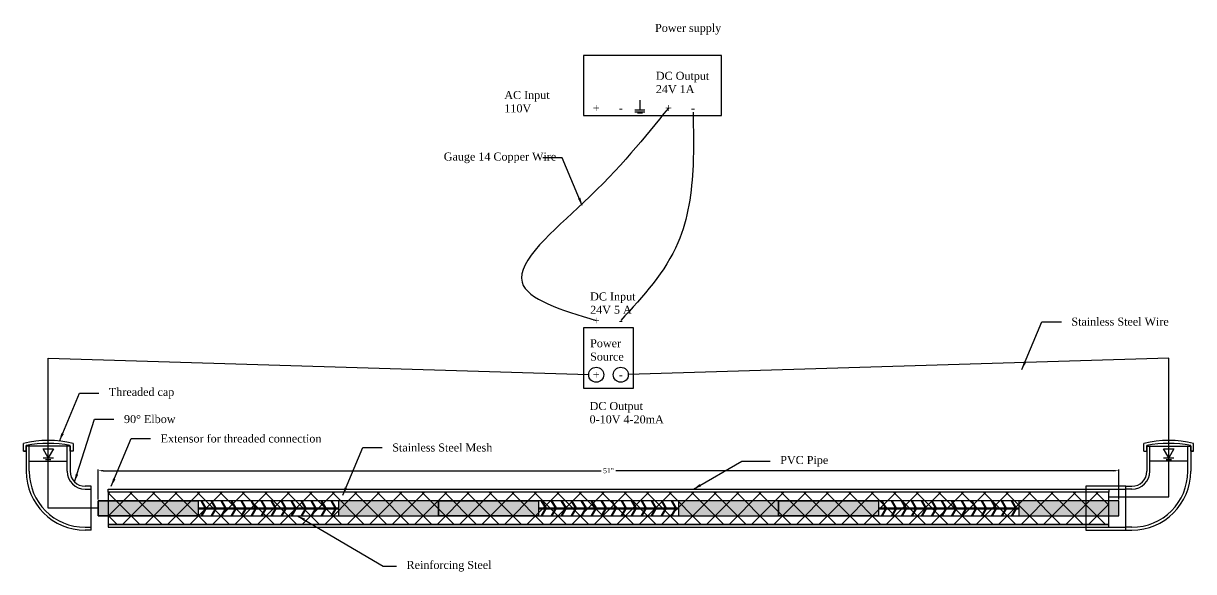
# Model space of a CAD drawing. Header units: metres. Extents: x -35 to 1129, y -141 to 51.
# Drawn here: x 312.5 to 370.9, y -39.8 to -12.5 of the extents above; entities that cross this region are included whole.
import ezdxf

# ---------------------------------------------------------------- set-up
doc = ezdxf.new("R2010")
doc.units = ezdxf.units.M
for name, color, linetype in [('L01', 1, 'Continuous'), ('L02', 2, 'Continuous'), ('L03', 3, 'Continuous'), ('L04', 4, 'Continuous'), ('L05', 5, 'Continuous')]:
    doc.layers.add(name, color=color, linetype=linetype)
doc.styles.add('TNR', font='times.ttf')
doc.linetypes.add('ZIGZAG', pattern='A,0.00254,-5.08,[131,ltypeshp.shx,S=5.08,R=0,X=-5.08,Y=0],-10.16,[131,ltypeshp.shx,S=5.08,R=180,X=5.08,Y=0],-5.08', length=20.32254)
doc.dimstyles.new('Annnotation_01', dxfattribs={"dimtxt": 1, "dimasz": 1, "dimexe": 0.25, "dimexo": 0.25, "dimgap": 0.5, "dimtad": 0, "dimtih": 1, "dimtoh": 1, "dimdec": 4, "dimzin": 0, "dimdsep": 46, "dimtxsty": 'TNR', "dimcen": 0.25, "dimadec": 0, "dimazin": 0, "dimtfac": 1, "dimtdec": 4, "dimtofl": 0, "dimtmove": 0, "dimatfit": 3, "dimfxl": 1, "dimtolj": 1, "dimtzin": 0, "dimarcsym": 0})
doc.dimstyles.new('Annnotation_02', dxfattribs={"dimtxt": 0.25, "dimasz": 0.25, "dimexe": 0.0625, "dimexo": 0.0625, "dimgap": 0.125, "dimtad": 0, "dimtih": 1, "dimtoh": 1, "dimdec": 4, "dimzin": 0, "dimdsep": 46, "dimtxsty": 'TNR', "dimcen": 0.0625, "dimclrd": 1, "dimclre": 1, "dimclrt": 3, "dimazin": 0, "dimtfac": 1, "dimtdec": 4, "dimtofl": 0, "dimtmove": 0, "dimatfit": 3, "dimfxl": 1, "dimtfillclr": 1, "dimtolj": 1, "dimtzin": 0, "dimarcsym": 0})

# ---------------------------------------------------------------- blocks, each defined once
blk = doc.blocks.new('*D78')
at = {"color": 1, "lineweight": -2, "transparency": 16777216}
for p, q in [((316.21, -36.245), (316.21, -34.745)), ((316.46, -34.807), (341.346, -34.807)), ((366.96, -34.807), (342.074, -34.807)), ((367.21, -36.245), (367.21, -34.745))]:
    blk.add_line(p, q, dxfattribs=at)
at = {"color": 1, "transparency": 16777216}
for points in [[(316.46, -34.765), (316.46, -34.849), (316.21, -34.807)], [(366.96, -34.765), (366.96, -34.849), (367.21, -34.807)]]:
    blk.add_solid(points, dxfattribs=at)
at = {"layer": 'Defpoints', "color": 0, "transparency": 16777216}
for p in [(367.21, -34.807), (316.21, -36.307), (367.21, -36.307)]:
    blk.add_point(p, dxfattribs=at)
at = {"color": 3, "transparency": 16777216, "insert": (341.71, -34.807), "char_height": 0.25, "attachment_point": 5, "style": 'TNR'}
blk.add_mtext('\\A1;51"', dxfattribs=at)

msp = doc.modelspace()

# ---------------------------------------------------------------- hatches: boundary and pattern name
at = {"layer": 'L01'}
h = msp.add_hatch(dxfattribs=at)
h.set_pattern_fill('ANSI37', color=256, scale=0.25, angle=90)
h.set_pattern_definition([(135, (321.7816, 1.6671), (-0.561266, -0.561266), []), (225, (321.7816, 1.6671), (0.561266, -0.561266), [])])
h.paths.add_polyline_path([(366.70979, -37.48708), (366.70979, -35.87708), (316.70979, -35.87708), (316.70979, -37.48708)])
at = {"layer": 'L05'}
h = msp.add_hatch(color=251, dxfattribs=at)
h.dxf.hatch_style = 1
h.paths.add_polyline_path([(321.20979, -37.05708), (321.20979, -36.30708), (316.20979, -36.30708), (316.20979, -37.05708)])
h = msp.add_hatch(color=251, dxfattribs=at)
h.dxf.hatch_style = 1
h.paths.add_polyline_path([(333.20979, -37.05708), (333.20979, -36.30708), (328.20979, -36.30708), (328.20979, -37.05708)])
h = msp.add_hatch(color=251, dxfattribs=at)
h.dxf.hatch_style = 1
h.paths.add_polyline_path([(338.20979, -37.05708), (338.20979, -36.30708), (333.20979, -36.30708), (333.20979, -37.05708)])
h = msp.add_hatch(color=251, dxfattribs=at)
h.dxf.hatch_style = 1
h.paths.add_polyline_path([(350.20979, -37.05708), (350.20979, -36.30708), (345.20979, -36.30708), (345.20979, -37.05708)])
h = msp.add_hatch(color=251, dxfattribs=at)
h.dxf.hatch_style = 1
h.paths.add_polyline_path([(355.20979, -37.05708), (355.20979, -36.30708), (350.20979, -36.30708), (350.20979, -37.05708)])
h = msp.add_hatch(color=251, dxfattribs=at)
h.dxf.hatch_style = 1
h.paths.add_polyline_path([(367.20979, -37.05708), (367.20979, -36.30708), (362.20979, -36.30708), (362.20979, -37.05708)])

# ---------------------------------------------------------------- linework, layer by layer
at = {"layer": 'L01'}
for p, q in [((321.20979, -36.65708), (328.20979, -36.65708)), ((321.20979, -36.70708), (328.20979, -36.70708)), ((321.33479, -36.30708), (321.53686, -36.65708)), ((321.34729, -37.05708), (321.54936, -36.70708)), ((321.38479, -36.30708), (321.58686, -36.65708)), ((321.39729, -37.05708), (321.59936, -36.70708)), ((321.83479, -36.30708), (322.03686, -36.65708)), ((321.84729, -37.05708), (322.04936, -36.70708)), ((321.88479, -36.30708), (322.08686, -36.65708)), ((321.89729, -37.05708), (322.09936, -36.70708)), ((322.33479, -36.30708), (322.53686, -36.65708)), ((322.34729, -37.05708), (322.54936, -36.70708)), ((322.38479, -36.30708), (322.58686, -36.65708)), ((322.39729, -37.05708), (322.59936, -36.70708)), ((322.83479, -36.30708), (323.03686, -36.65708)), ((322.84729, -37.05708), (323.04936, -36.70708)), ((322.88479, -36.30708), (323.08686, -36.65708)), ((322.89729, -37.05708), (323.09936, -36.70708)), ((323.33479, -36.30708), (323.53686, -36.65708)), ((323.34729, -37.05708), (323.54936, -36.70708)), ((323.38479, -36.30708), (323.58686, -36.65708)), ((323.39729, -37.05708), (323.59936, -36.70708)), ((323.83479, -36.30708), (324.03686, -36.65708)), ((323.84729, -37.05708), (324.04936, -36.70708)), ((323.88479, -36.30708), (324.08686, -36.65708)), ((323.89729, -37.05708), (324.09936, -36.70708)), ((324.33479, -36.30708), (324.53686, -36.65708)), ((324.34729, -37.05708), (324.54936, -36.70708)), ((324.38479, -36.30708), (324.58686, -36.65708)), ((324.39729, -37.05708), (324.59936, -36.70708)), ((324.83479, -36.30708), (325.03686, -36.65708)), ((324.84729, -37.05708), (325.04936, -36.70708)), ((324.88479, -36.30708), (325.08686, -36.65708)), ((324.89729, -37.05708), (325.09936, -36.70708)), ((325.33479, -36.30708), (325.53686, -36.65708)), ((325.34729, -37.05708), (325.54936, -36.70708)), ((325.38479, -36.30708), (325.58686, -36.65708)), ((325.39729, -37.05708), (325.59936, -36.70708)), ((325.83479, -36.30708), (326.03686, -36.65708)), ((325.84729, -37.05708), (326.04936, -36.70708)), ((325.88479, -36.30708), (326.08686, -36.65708)), ((325.89729, -37.05708), (326.09936, -36.70708)), ((326.33479, -36.30708), (326.53686, -36.65708)), ((326.34729, -37.05708), (326.54936, -36.70708)), ((326.38479, -36.30708), (326.58686, -36.65708)), ((326.39729, -37.05708), (326.59936, -36.70708)), ((326.83479, -36.30708), (327.03686, -36.65708)), ((326.84729, -37.05708), (327.04936, -36.70708)), ((326.88479, -36.30708), (327.08686, -36.65708)), ((326.89729, -37.05708), (327.09936, -36.70708)), ((327.33479, -36.30708), (327.53686, -36.65708)), ((327.34729, -37.05708), (327.54936, -36.70708)), ((327.38479, -36.30708), (327.58686, -36.65708)), ((327.39729, -37.05708), (327.59936, -36.70708)), ((327.83479, -36.30708), (328.03686, -36.65708)), ((327.84729, -37.05708), (328.04936, -36.70708)), ((327.88479, -36.30708), (328.08686, -36.65708)), ((327.89729, -37.05708), (328.09936, -36.70708)), ((338.20979, -36.65708), (345.20979, -36.65708)), ((338.20979, -36.70708), (345.20979, -36.70708)), ((338.33479, -36.30708), (338.53686, -36.65708)), ((338.34729, -37.05708), (338.54936, -36.70708)), ((338.38479, -36.30708), (338.58686, -36.65708)), ((338.39729, -37.05708), (338.59936, -36.70708)), ((338.83479, -36.30708), (339.03686, -36.65708)), ((338.84729, -37.05708), (339.04936, -36.70708)), ((338.88479, -36.30708), (339.08686, -36.65708)), ((338.89729, -37.05708), (339.09936, -36.70708)), ((339.33479, -36.30708), (339.53686, -36.65708)), ((339.34729, -37.05708), (339.54936, -36.70708)), ((339.38479, -36.30708), (339.58686, -36.65708)), ((339.39729, -37.05708), (339.59936, -36.70708)), ((339.83479, -36.30708), (340.03686, -36.65708)), ((339.84729, -37.05708), (340.04936, -36.70708)), ((339.88479, -36.30708), (340.08686, -36.65708)), ((339.89729, -37.05708), (340.09936, -36.70708)), ((340.33479, -36.30708), (340.53686, -36.65708)), ((340.34729, -37.05708), (340.54936, -36.70708)), ((340.38479, -36.30708), (340.58686, -36.65708)), ((340.39729, -37.05708), (340.59936, -36.70708)), ((340.83479, -36.30708), (341.03686, -36.65708)), ((340.84729, -37.05708), (341.04936, -36.70708)), ((340.88479, -36.30708), (341.08686, -36.65708)), ((340.89729, -37.05708), (341.09936, -36.70708)), ((341.33479, -36.30708), (341.53686, -36.65708)), ((341.34729, -37.05708), (341.54936, -36.70708)), ((341.38479, -36.30708), (341.58686, -36.65708)), ((341.39729, -37.05708), (341.59936, -36.70708)), ((341.83479, -36.30708), (342.03686, -36.65708)), ((341.84729, -37.05708), (342.04936, -36.70708)), ((341.88479, -36.30708), (342.08686, -36.65708)), ((341.89729, -37.05708), (342.09936, -36.70708)), ((342.33479, -36.30708), (342.53686, -36.65708)), ((342.34729, -37.05708), (342.54936, -36.70708)), ((342.38479, -36.30708), (342.58686, -36.65708)), ((342.39729, -37.05708), (342.59936, -36.70708)), ((342.83479, -36.30708), (343.03686, -36.65708)), ((342.84729, -37.05708), (343.04936, -36.70708)), ((342.88479, -36.30708), (343.08686, -36.65708)), ((342.89729, -37.05708), (343.09936, -36.70708)), ((343.33479, -36.30708), (343.53686, -36.65708)), ((343.34729, -37.05708), (343.54936, -36.70708)), ((343.38479, -36.30708), (343.58686, -36.65708)), ((343.39729, -37.05708), (343.59936, -36.70708)), ((343.83479, -36.30708), (344.03686, -36.65708)), ((343.84729, -37.05708), (344.04936, -36.70708)), ((343.88479, -36.30708), (344.08686, -36.65708)), ((343.89729, -37.05708), (344.09936, -36.70708)), ((344.33479, -36.30708), (344.53686, -36.65708)), ((344.34729, -37.05708), (344.54936, -36.70708)), ((344.38479, -36.30708), (344.58686, -36.65708)), ((344.39729, -37.05708), (344.59936, -36.70708)), ((344.83479, -36.30708), (345.03686, -36.65708)), ((344.84729, -37.05708), (345.04936, -36.70708)), ((344.88479, -36.30708), (345.08686, -36.65708)), ((344.89729, -37.05708), (345.09936, -36.70708)), ((355.20979, -36.65708), (362.20979, -36.65708)), ((355.20979, -36.70708), (362.20979, -36.70708)), ((355.33479, -36.30708), (355.53686, -36.65708)), ((355.34729, -37.05708), (355.54936, -36.70708)), ((355.38479, -36.30708), (355.58686, -36.65708)), ((355.39729, -37.05708), (355.59936, -36.70708)), ((355.83479, -36.30708), (356.03686, -36.65708)), ((355.84729, -37.05708), (356.04936, -36.70708)), ((355.88479, -36.30708), (356.08686, -36.65708)), ((355.89729, -37.05708), (356.09936, -36.70708)), ((356.33479, -36.30708), (356.53686, -36.65708)), ((356.34729, -37.05708), (356.54936, -36.70708)), ((356.38479, -36.30708), (356.58686, -36.65708)), ((356.39729, -37.05708), (356.59936, -36.70708)), ((356.83479, -36.30708), (357.03686, -36.65708)), ((356.84729, -37.05708), (357.04936, -36.70708)), ((356.88479, -36.30708), (357.08686, -36.65708)), ((356.89729, -37.05708), (357.09936, -36.70708)), ((357.33479, -36.30708), (357.53686, -36.65708)), ((357.34729, -37.05708), (357.54936, -36.70708)), ((357.38479, -36.30708), (357.58686, -36.65708)), ((357.39729, -37.05708), (357.59936, -36.70708)), ((357.83479, -36.30708), (358.03686, -36.65708)), ((357.84729, -37.05708), (358.04936, -36.70708)), ((357.88479, -36.30708), (358.08686, -36.65708)), ((357.89729, -37.05708), (358.09936, -36.70708)), ((358.33479, -36.30708), (358.53686, -36.65708)), ((358.34729, -37.05708), (358.54936, -36.70708)), ((358.38479, -36.30708), (358.58686, -36.65708)), ((358.39729, -37.05708), (358.59936, -36.70708)), ((358.83479, -36.30708), (359.03686, -36.65708)), ((358.84729, -37.05708), (359.04936, -36.70708)), ((358.88479, -36.30708), (359.08686, -36.65708)), ((358.89729, -37.05708), (359.09936, -36.70708)), ((359.33479, -36.30708), (359.53686, -36.65708)), ((359.34729, -37.05708), (359.54936, -36.70708)), ((359.38479, -36.30708), (359.58686, -36.65708)), ((359.39729, -37.05708), (359.59936, -36.70708)), ((359.83479, -36.30708), (360.03686, -36.65708)), ((359.84729, -37.05708), (360.04936, -36.70708)), ((359.88479, -36.30708), (360.08686, -36.65708)), ((359.89729, -37.05708), (360.09936, -36.70708)), ((360.33479, -36.30708), (360.53686, -36.65708)), ((360.34729, -37.05708), (360.54936, -36.70708)), ((360.38479, -36.30708), (360.58686, -36.65708)), ((360.39729, -37.05708), (360.59936, -36.70708)), ((360.83479, -36.30708), (361.03686, -36.65708)), ((360.84729, -37.05708), (361.04936, -36.70708)), ((360.88479, -36.30708), (361.08686, -36.65708)), ((360.89729, -37.05708), (361.09936, -36.70708)), ((361.33479, -36.30708), (361.53686, -36.65708)), ((361.34729, -37.05708), (361.54936, -36.70708)), ((361.38479, -36.30708), (361.58686, -36.65708)), ((361.39729, -37.05708), (361.59936, -36.70708)), ((361.83479, -36.30708), (362.03686, -36.65708)), ((361.84729, -37.05708), (362.04936, -36.70708)), ((361.88479, -36.30708), (362.08686, -36.65708)), ((361.89729, -37.05708), (362.09936, -36.70708))]:
    msp.add_line(p, q, dxfattribs=at)
at = {"layer": 'L01', "flags": 128}
for points in [[(316.20979, -36.68208), (313.70979, -36.68208), (313.70979, -29.18208), (340.71956, -30.00547)], [(366.70979, -36.1177), (369.70979, -36.1177), (369.70979, -29.18208), (342.70005, -30.00634)]]:
    msp.add_lwpolyline(points, dxfattribs=at)
at = {"layer": 'L01'}
msp.add_lwpolyline([(366.70979, -37.48708), (366.70979, -35.87708), (316.70979, -35.87708), (316.70979, -37.48708)], close=True, dxfattribs=at)
at = {"layer": 'L02'}
for points in [[(340.45979, -17.07522), (347.34879, -17.07522), (347.34879, -14.07522), (340.45979, -14.07522)], [(340.45979, -30.68208), (342.95979, -30.68208), (342.95979, -27.68208), (340.45979, -27.68208)]]:
    msp.add_lwpolyline(points, close=True, dxfattribs=at)
at = {"layer": 'L03'}
for p, q in [((343.27691, -16.31114), (343.27691, -16.81114)), ((343.52691, -16.81114), (343.02691, -16.81114)), ((343.52691, -16.91114), (343.02691, -16.91114)), ((343.40191, -16.96114), (343.15191, -16.96114)), ((312.46979, -33.83729), (312.46979, -33.44208)), ((312.61479, -33.83729), (312.61479, -33.55801)), ((314.80479, -33.58708), (312.61479, -33.58708)), ((312.61479, -33.58708), (312.61479, -34.83708)), ((312.75979, -34.83708), (312.75979, -33.83708)), ((314.65979, -34.83708), (314.65979, -33.83708)), ((314.80479, -33.83729), (314.80479, -33.55801)), ((314.80479, -33.58708), (314.80479, -34.83708)), ((314.80479, -33.83729), (314.80479, -33.58708)), ((314.94979, -33.83729), (314.80479, -33.83729)), ((314.94979, -33.44208), (314.94979, -33.83729)), ((368.46979, -33.83729), (368.46979, -33.44208)), ((368.46979, -33.83729), (368.61479, -33.83729)), ((368.61479, -33.83729), (368.61479, -33.55801)), ((368.61479, -33.58708), (370.80479, -33.58708)), ((368.61479, -33.58708), (368.61479, -34.83708)), ((368.61479, -33.83729), (368.61479, -33.58708)), ((368.75979, -34.83708), (368.75979, -33.83708)), ((370.65979, -34.83708), (370.65979, -33.83708)), ((370.80479, -33.83729), (370.80479, -33.55801)), ((370.80479, -33.58708), (370.80479, -34.83708)), ((370.94979, -33.83729), (370.94979, -33.44208)), ((315.85479, -35.58708), (315.55479, -35.58708)), ((315.85479, -37.77708), (315.85479, -35.58708)), ((367.56479, -35.58708), (365.56479, -35.58708)), ((365.56479, -35.58708), (365.56479, -37.77708)), ((367.56479, -37.77708), (367.56479, -35.58708)), ((367.56479, -35.58708), (367.86479, -35.58708)), ((315.55479, -35.73208), (315.60479, -35.73208)), ((315.60479, -35.73208), (315.85479, -35.73208)), ((366.70979, -35.73208), (367.31479, -35.73208)), ((367.86479, -35.73208), (367.81479, -35.73208)), ((315.55479, -37.63208), (315.60479, -37.63208)), ((315.85479, -37.77708), (315.55479, -37.77708)), ((315.60479, -37.63208), (315.85479, -37.63208)), ((365.56479, -37.77708), (367.56479, -37.77708)), ((366.70979, -37.63208), (367.31479, -37.63208)), ((367.56479, -37.77708), (367.86479, -37.77708)), ((367.86479, -37.63208), (367.81479, -37.63208))]:
    msp.add_line(p, q, dxfattribs=at)
at = {"layer": 'L03', "linetype": 'ZIGZAG', "ltscale": 0.005}
for p, q in [((312.75979, -33.83708), (312.75979, -33.58708)), ((314.65979, -33.83708), (314.65979, -33.58708)), ((368.75979, -33.83708), (368.75979, -33.58708)), ((370.65979, -33.83708), (370.65979, -33.58708)), ((367.31479, -35.73208), (367.56479, -35.73208)), ((367.81479, -35.73208), (367.56479, -35.73208)), ((367.31479, -37.63208), (367.56479, -37.63208)), ((367.31479, -37.63208), (367.56479, -37.63208)), ((367.81479, -37.63208), (367.56479, -37.63208))]:
    msp.add_line(p, q, dxfattribs=at)
at = {"layer": 'L03', "color": 142, "true_color": 0x00a3e0}
for p, q in [((312.75979, -34.33708), (314.65979, -34.33708)), ((313.44998, -34.17248), (313.9696, -34.17248)), ((313.57989, -34.25478), (313.8397, -34.25478)), ((370.65979, -34.33708), (368.75979, -34.33708)), ((369.44998, -34.17248), (369.9696, -34.17248)), ((369.57989, -34.25478), (369.8397, -34.25478))]:
    msp.add_line(p, q, dxfattribs=at)
at = {"layer": 'L03'}
for points in [[(312.61479, -33.83729), (312.46979, -33.83729), (312.46979, -33.83729), (312.61479, -33.83729)], [(370.80479, -33.83729), (370.94979, -33.83729), (370.94979, -33.83729), (370.80479, -33.83729)], [(316.70979, -35.87708), (316.70979, -35.73208), (366.70979, -35.73208), (366.70979, -35.87708)], [(316.70979, -37.48708), (316.70979, -37.63208), (366.70979, -37.63208), (366.70979, -37.48708)]]:
    msp.add_lwpolyline(points, close=True, dxfattribs=at)
at = {"layer": 'L03', "color": 142, "true_color": 0x00a3e0, "flags": 128}
for points in [[(313.70979, -34.17248), (313.44998, -33.72248), (313.9696, -33.72248)], [(369.70979, -34.17248), (369.44998, -33.72248), (369.9696, -33.72248)]]:
    msp.add_lwpolyline(points, close=True, dxfattribs=at)
at = {"layer": 'L03'}
for centre in [(341.09438, -30.0169), (342.3252, -30.0169)]:
    msp.add_circle(centre, 0.375, dxfattribs=at)
for centre, radius, start, end in [((313.70979, -38.67165), 5.37457, 76.6607603, 103.3392397), ((369.70979, -38.67165), 5.37457, 76.6607603, 103.3392397), ((313.70979, -38.67165), 5.22957, 77.9136108, 102.0863892), ((369.70979, -38.67165), 5.22957, 77.9136108, 102.0863892), ((315.55479, -34.83708), 2.94, 180, 270), ((315.55479, -34.83708), 2.795, 180, 270), ((315.55479, -34.83708), 0.895, 180, 270), ((315.55479, -34.83708), 0.75, 180, 270), ((367.86479, -34.83708), 0.75, 270, 0), ((367.86479, -34.83708), 0.895, 270, 0), ((367.86479, -34.83708), 2.94, 270, 0), ((367.86479, -34.83708), 2.795, 270, 0)]:
    msp.add_arc(centre, radius, start, end, dxfattribs=at)
for points in [[(344.70397, -16.70022), (340.45675, -21.41952), (337.39156, -25.39736), (341.09438, -27.30708)], [(345.93479, -16.90022), (345.93479, -19.55829), (345.18244, -23.42378), (342.3252, -27.30708)]]:
    msp.add_spline(points, degree=3, dxfattribs=at)
at = {"layer": 'L04'}
for points in [[(333.20979, -37.05708), (333.20979, -36.30708), (316.20979, -36.30708), (316.20979, -37.05708)], [(350.20979, -37.05708), (350.20979, -36.30708), (333.20979, -36.30708), (333.20979, -37.05708)], [(367.20979, -37.05708), (367.20979, -36.30708), (350.20979, -36.30708), (350.20979, -37.05708)]]:
    msp.add_lwpolyline(points, close=True, dxfattribs=at)
at = {"layer": 'L05'}
for points in [[(316.20979, -37.05708), (316.20979, -36.30708), (321.20979, -36.30708), (321.20979, -37.05708)], [(333.20979, -37.05708), (333.20979, -36.30708), (328.20979, -36.30708), (328.20979, -37.05708)], [(333.20979, -37.05708), (333.20979, -36.30708), (338.20979, -36.30708), (338.20979, -37.05708)], [(350.20979, -37.05708), (350.20979, -36.30708), (345.20979, -36.30708), (345.20979, -37.05708)], [(350.20979, -37.05708), (350.20979, -36.30708), (355.20979, -36.30708), (355.20979, -37.05708)], [(367.20979, -37.05708), (367.20979, -36.30708), (362.20979, -36.30708), (362.20979, -37.05708)]]:
    msp.add_lwpolyline(points, close=True, dxfattribs=at)

# ---------------------------------------------------------------- texts
at = {"color": 3, "char_height": 0.4, "attachment_point": 4, "style": 'TNR'}
for s, insert in [('Gauge 14 Copper Wire', (333.47749, -19.18818)), ('Stainless Steel Wire', (364.84022, -27.3688)), ('90%%D Elbow', (317.49717, -32.23314)), ('Extensor for threaded connection', (319.3275, -33.20281)), ('Stainless Steel Mesh', (330.90332, -33.6522)), ('PVC Pipe', (350.29147, -34.33871)), ('Reinforcing Steel', (331.61802, -39.57886))]:
    msp.add_mtext(s, dxfattribs=dict(at, insert=insert))
at = {"color": 3, "insert": (316.74156, -30.94196), "char_height": 0.4, "width": 5.2602326, "attachment_point": 4, "style": 'TNR'}
msp.add_mtext('Threaded cap', dxfattribs=at)
at = {"layer": 'L03', "char_height": 0.4, "style": 'TNR'}
for s, width, insert, attachment_point in [('Power supply', 3.8784981, (344.03628, -12.49903), 1), ('DC Output\\P24V 1A', 3.5665698, (344.07601, -14.88948), 1), ('AC Input\\P110V', 2.982963, (336.5046, -15.84931), 1), ('+', 0.4381922, (341.09438, -16.70022), 5), ('-', 0.4381922, (342.3252, -16.70022), 5), ('+', 0.4381922, (344.70397, -16.70022), 5), ('-', 0.4381922, (345.93479, -16.70022), 5), ('DC Input\\P24V 5 A', 2.982963, (340.79165, -25.90761), 1), ('+', 0.4381922, (341.09438, -27.30708), 5), ('-', 0.4381922, (342.3252, -27.30708), 5), ('Power Source', 1.8836932, (340.79165, -28.24358), 1), ('+', 0.4381922, (341.09438, -30.0169), 5), ('-', 0.4381922, (342.3252, -30.0169), 5), ('DC Output\\P0-10V 4-20mA', 4.3943453, (340.7648, -31.37849), 1)]:
    msp.add_mtext_dynamic_manual_height_columns(s, width=width, gutter_width=1, heights=[0], dxfattribs=dict(at, insert=insert, attachment_point=attachment_point))

# ---------------------------------------------------------------- dimensions: what is measured, and where the dimension line sits
dim = msp.add_linear_dim(base=(367.20979, -34.80708), p1=(316.20979, -36.30708), p2=(367.20979, -36.30708), dimstyle='Annnotation_02', override={"dimdec": 0, "dimlunit": 2, "dimpost": '"'})
dim.commit()
dim.dimension.update_dxf_attribs({"geometry": '*D78', "text_midpoint": (341.70979, -34.80708)})

# ---------------------------------------------------------------- leaders
at = {"layer": 'L01'}
msp.add_leader([(340.3991, -21.57245), (339.39337, -19.18818), (338.4264, -19.18818)], dimstyle='Annnotation_01', override={"dimasz": 0.4}, dxfattribs=at)
at = {"layer": 'L01', "annotation_type": 0, "has_hookline": 1, "hookline_direction": 0}
for points, text_width in [([(362.36751, -29.75307), (363.37325, -27.3688), (364.34022, -27.3688)], 4.7031), ([(314.26885, -33.32624), (315.27459, -30.94196), (316.24156, -30.94196)], 3.15905), ([(315.02446, -35.36741), (316.03019, -32.23314), (316.99717, -32.23314)], 2.48767), ([(316.85479, -35.58708), (317.86053, -33.20281), (318.8275, -33.20281)], 7.84081), ([(328.43061, -36.03647), (329.43635, -33.6522), (330.40332, -33.6522)], 4.84816), ([(345.95174, -35.73208), (348.36514, -34.33871), (349.79147, -34.33871)], 2.32012), ([(326.17034, -37.05708), (330.4462, -39.57886), (331.11802, -39.57886)], 4.12747)]:
    msp.add_leader(points, dimstyle='Annnotation_01', override={"dimasz": 0.4}, dxfattribs=dict(at, text_width=text_width))

doc.saveas('drawing.dxf')
